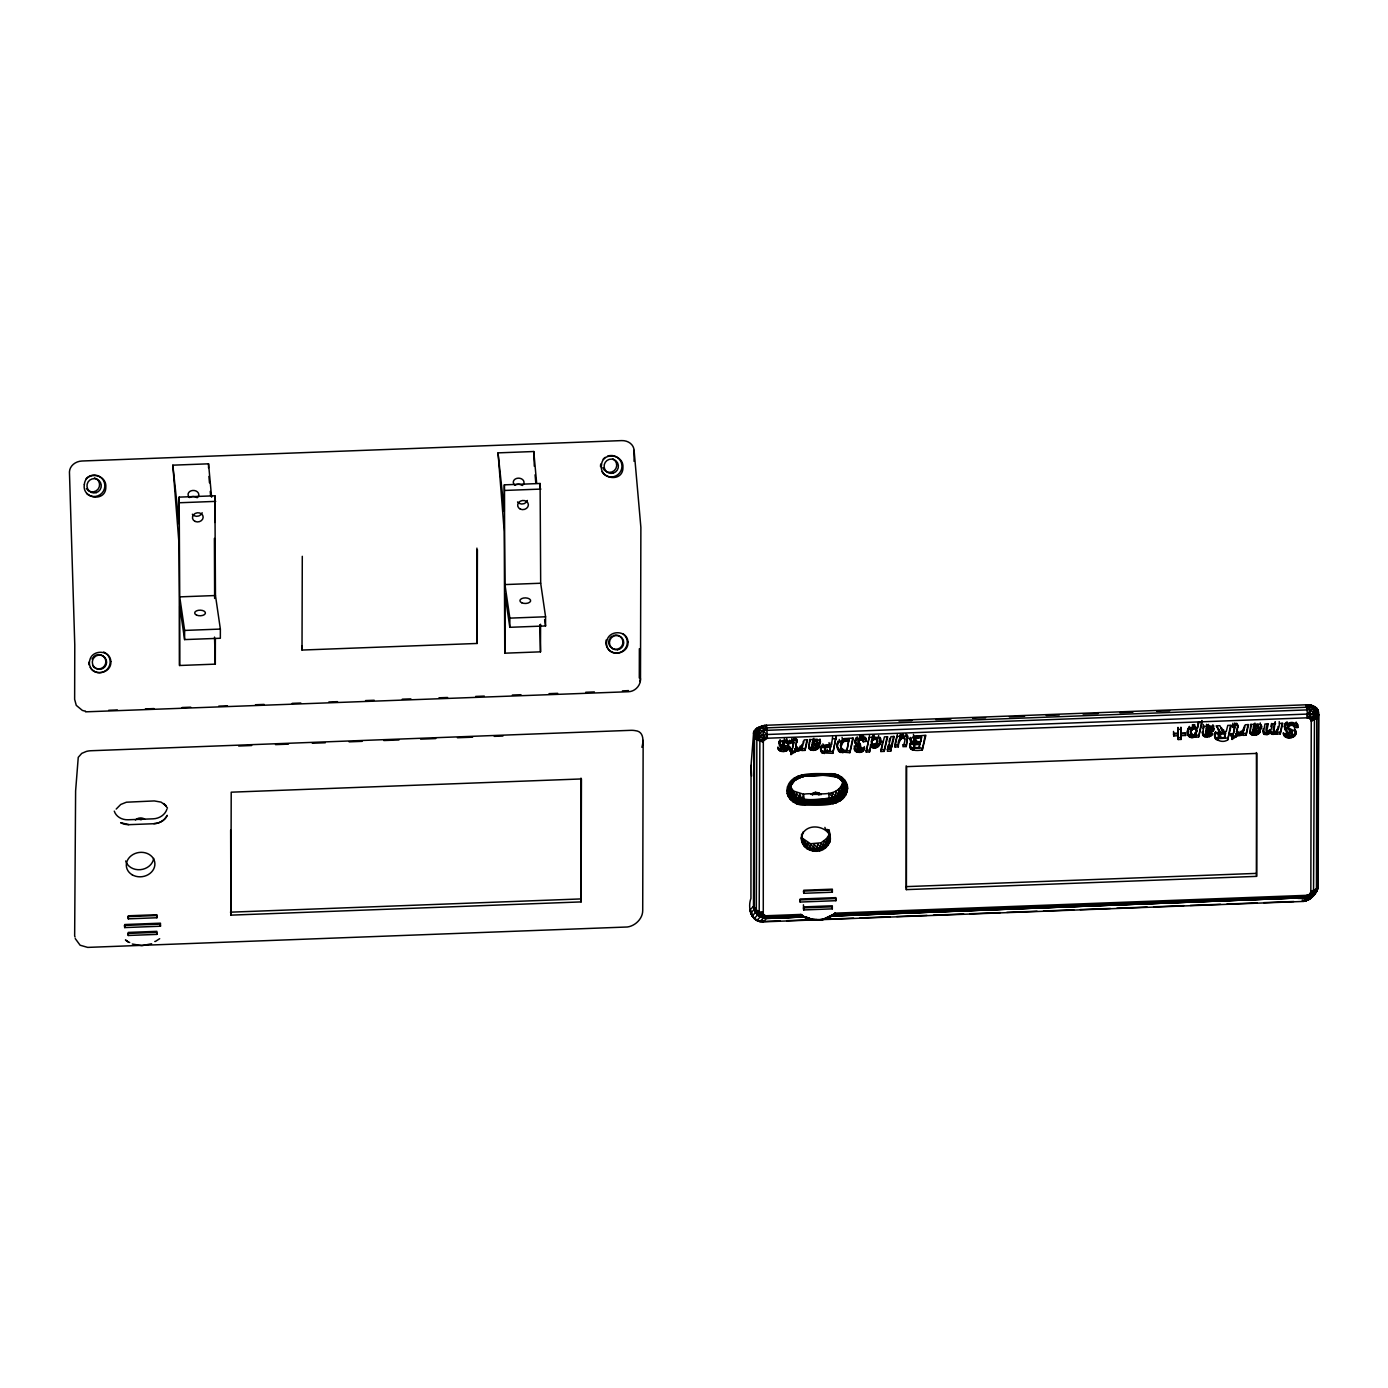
<?xml version="1.0" encoding="UTF-8"?>
<svg xmlns="http://www.w3.org/2000/svg" width="1388" height="1388" viewBox="0 0 1388 1388"><rect width="100%" height="100%" fill="white"/><g stroke="black" fill="none" stroke-linecap="round" stroke-linejoin="round"><path stroke-width="1.5" d="M751.064 765.413L750.925 898.383C747.473 907.7 750.995 922.43 763.157 921.858L1302.794 901.454C1310.55 900.465 1318.166 893.178 1318.166 885.058L1318.6 714.872C1319.728 707.55 1312.18 704.236 1306.143 704.792L764.892 725.317L757.206 727.85L753.684 731.806L751.064 765.413L751.619 776.1M124.729 927.583L124.729 924.529L160.47 923.176L160.47 926.23L124.729 927.583L124.4 925.449L160.141 924.113L160.47 926.23M128.286 935.477L128.286 932.424L156.879 931.331L156.861 934.402L128.286 935.477L127.974 933.43L156.566 932.354L156.861 934.402M128.321 918.839L128.321 915.785L156.913 914.709L156.913 917.763L128.321 918.839L127.991 916.618L156.584 915.542L156.913 917.763M211.601 497.199L208.547 463.818L172.823 465.171L179.035 544.009L179.555 665.494L215.296 664.141L215.366 638.671M179.555 665.494L179.711 606.053L184.604 639.59L220.345 638.254L220.362 629.076L215.47 595.521L214.897 495.794L179.156 497.13L179.087 523.797L172.823 465.171M184.604 639.59L184.621 630.43L179.729 596.875L179.156 497.13M208.547 467.982L208.547 463.818M214.533 637.092L215.296 664.141M214.637 598.454L214.394 538.388M214.828 522.443L214.897 495.794M230.894 915.143L231.206 792.184L581.433 778.946L581.121 901.905L230.894 915.143L230.651 830.197M477.403 549.683L477.16 643.459L302.011 650.052L302.289 556.31M476.917 548.121L477.16 643.459M536.618 482.816L533.773 451.516L498.032 452.87L504.243 531.708L504.764 653.193L540.505 651.84L540.574 624.253M504.764 653.193L504.92 593.752L509.812 627.307L545.553 625.953L545.571 616.775L540.678 583.238L540.106 483.492L504.365 484.846L504.295 511.495L498.032 452.87M509.812 627.307L509.847 618.128L504.954 584.574L504.365 484.846M533.773 451.516L534.311 466.264M539.741 624.791L540.505 651.84M540.106 487.587L540.106 483.492M581.121 901.905L580.982 778.113M634.073 461.354L634.108 450.909A14.401 12.249 -8.3 0 0 634.09 450.371A12.544 10.67 -8.3 0 0 621.633 440.603L81.979 461.007A12.544 10.67 -8.3 0 0 69.469 471.712A14.348 12.214 -8.3 0 0 69.452 472.267L74.779 644.952L74.64 699.361L76.271 705.364L82.291 710.361A11.225 9.543 -8.3 0 0 85.449 711.072M639.295 678.003L639.365 648.699M85.518 711.836L628.417 691.727C635.131 691.571 640.822 685.429 640.493 678.732L640.874 527.336L634.09 450.371M643.147 740.411L642.713 910.597C642.713 918.717 635.114 926.004 627.341 926.993L87.704 947.397L80.122 945.228L75.23 938.566M805.925 916.965L766.697 918.023L759.184 916.115L754.066 909.643L750.682 913.044L754.152 918.526L757.536 915.126L756.321 910.077L756.859 737.236L755.471 729.168L753.944 736.23L753.511 906.416L757.536 915.126L763.279 918.145L805.925 916.965L811.234 919.706L817.237 920.261L827.283 918.301L835.142 913.148L1306.542 895.329L1313.69 893.941L1316.761 891.391L1317.871 888.32M759.184 916.115L759.861 739.873L758.611 727.624L757.206 727.85L754.499 733.038L754.343 910.094L755.454 912.61L762.862 917.138L803.184 916.531L810.87 918.995L804.537 916.861L766.54 918.457L763.157 921.858L762.654 920.383M800.165 902.044L800.182 898.99L835.923 897.637L835.906 900.691L800.165 902.044L799.852 899.927L835.593 898.574L835.906 900.691M803.739 906.885L832.314 905.791L832.314 908.862L803.721 909.938L803.426 904.803M803.773 893.299L803.773 890.246L832.366 889.17L832.349 892.224L803.773 893.299L803.426 891.096L832.019 890.003L832.349 892.224M846.316 782.572L844.772 782.988C837.554 768.05 816.994 776.881 804.624 775.319C798.69 775.614 792.86 778.651 789.668 783.734C786.111 793.207 794.474 804.068 804.624 802.403C816.474 801.292 843.54 806.654 844.65 787.621C843.731 780.299 837.19 774.192 829.59 775.215C832.297 774.365 836.496 778.651 838.421 775.25L843.869 780.247L846.177 791.715L842.395 797.979L839.324 800.408L829.712 803.322L804.693 804.277L792.982 801.83C798.742 796.66 786.614 792.444 790.622 785.834C799.852 767.633 826.762 777.002 842.03 777.367L846.437 785.487L845.57 795.393L842.117 792.236L842.846 780.386L843.921 786.927L847.634 788.28C845.57 808.562 818.382 804.762 804.71 805.144C796.278 805.665 786.927 799.609 786.875 790.587C788.904 770.167 816.335 774.07 830.059 773.689C838.404 773.255 847.617 779.31 847.634 788.28M906.329 889.621L906.642 766.644L1256.869 753.406L1256.556 876.366L906.329 889.621L906.19 765.829M1181.188 735.64L1185.63 735.466L1185.369 733.61L1180.928 733.766L1181.188 739.405L1178.221 739.526L1178.239 735.744L1173.78 735.918L1173.519 731.441M1178.221 739.526L1177.961 733.888L1173.502 734.044L1173.78 735.918M1178.239 733.142L1177.978 727.503L1178.239 733.142L1173.78 733.315M1181.188 739.405L1180.928 733.766M1181.205 733.038L1180.928 727.399L1181.205 733.038L1185.647 732.864L1185.63 735.466M1256.556 876.366L1256.418 752.574M830.232 915.976L1309.405 897.498L1312.371 896.128L833.893 914.571L829.365 916.08L1306.334 897.62L1313.534 895.156L1314.453 720.233L1313.569 707.238L1314.957 706.666L1318.6 714.872L1317.837 887.834L1314.87 894.045L1308.971 899.528L1302.551 901.176L1302.291 899.979M1313.534 895.156L1316.223 891.981L1316.449 888.893L1316.761 708.088L1318.305 716.867L1311.261 721.309L1310.827 891.512L1310.237 896.44L1306.004 900.899C1298.092 902.755 1308.016 899.233 1306.542 895.329M829.729 804.19L829.521 799.818L834.604 798.707L840.156 794.734L843.366 787.655L842.36 783.613C836.218 798.759 815.658 792.01 803.531 794.231L800.668 804.068L796.504 803.739L787.187 793.416C792.617 792.826 788.818 786.493 791.646 783.526C793.363 778.633 815.814 769.143 793.606 781.01C786.233 783.474 788.419 799.662 797.77 800.356C812.605 801.882 848.953 805.699 842.846 780.386L843.401 789.651L847.096 791.923L846.749 788.263M794.422 777.853L794.925 778.373C783.977 786.354 791.16 804.225 804.624 802.403L804.71 805.144M789.824 786.354L792.739 795.845L790.796 798.655L788.124 796.122L791.143 793.103L789.737 785.591L793.433 791.004L803.531 794.231L804.624 802.403C789.46 803.513 784.289 782.294 798.464 776.586L798.135 775.979M796.868 802.975C801.362 795.792 786.493 794.023 789.737 785.591M829.712 803.322C837.224 801.31 845.674 797.007 845.934 788.124L845.448 791.438L841.111 796.625L832.314 800.65L801.067 801.292L794.856 798.759L790.362 794.595C788.141 771.572 808.493 777.87 796.296 778.564C789.772 777.87 790.466 797.961 789.998 787.395L791.143 792.912L791.16 788.523L795.012 798.065L791.143 793.103L795.029 797.718L804.502 800.755L801.084 800.546L792.756 795.619L796.122 797.163L796.382 792.86L801.032 799.956L832.054 799.141L833.008 803.808L835.715 802.16L834.518 798.256L835.888 796.469L840.156 794.734C849.213 787.152 839.983 773.584 829.59 775.215M1314.02 890.437L1316.31 890.766L1310.827 891.512L1316.449 888.893L1318.166 885.058L1317.837 887.834L1313.69 893.941L1310.237 896.44L1307.652 895.156L1306.455 896.7L832.453 915.421C823.83 921.406 809.499 922.222 800.876 914.432L766.905 915.716L766.54 918.457L805.144 916.93L810.87 918.995L805.543 916.948M750.11 909.591L750.787 913.495L755.575 919.689L759.895 921.545L763.279 918.145L763.331 725.542M641.915 747.299C643.737 740.88 643.893 731.355 635.305 730.661A11.208 5.673 -4.4 0 0 630.69 730.331L91.053 750.735A11.208 5.673 -4.4 0 0 86.351 751.429L81.753 753.372L78.249 757.345L75.611 790.952L74.657 935.356A12.544 6.35 -4.4 0 0 75.073 937.021M800.668 804.068L804.693 804.277C797.406 803.791 785.417 796.955 790.188 788.748M829.729 775.389L833.373 775.632L834.309 774.001C850.167 778.234 845.396 801.501 829.59 800.581C841.111 800.72 849.89 785.365 839.15 777.974C819.458 768.813 841.544 777.991 841.197 779.657C838.768 775.996 832.175 775.875 829.903 774.886C831.481 771.763 838.022 777.054 840.764 778.148C848.901 784.81 845.309 798.742 835.42 801.431M812.535 794.162L812.24 794.821M880.304 740.533L880.131 737.41C883.393 742.996 876.123 751.567 870.883 746.449L870.623 744.593C873.833 748.219 879.923 744.922 880.304 740.533L880.582 742.407M1313.013 705.763L1318.201 713.952L1311.261 721.309L1309.283 704.896M1187.399 731.285L1189.447 726.41L1189.707 728.284C1184.207 732.586 1190.314 741.227 1195.71 736.056L1195.45 734.2L1192.639 735.553L1189.204 735.12L1187.399 731.285L1187.955 735.12M1219.948 731.875L1216.114 725.855L1219.861 725.716L1222.36 730.626L1224.875 731.528L1226.298 731.476L1227.773 725.404L1231.277 725.282L1227.686 739.925C1219.792 745.183 1207.82 734.738 1219.948 731.875L1217.189 726.687M790.397 791.195C786.927 780.577 801.084 778.477 804.589 774.643M818.868 745.235L819.128 747.108C817.567 750.561 811.737 751.619 809.187 748.757L809.43 741.955M808.892 747.664L809.915 739.301M1203.084 728.596L1203.57 725.941L1202.841 735.397C1205.391 738.26 1211.221 737.202 1212.782 733.749L1207.439 734.911L1205.756 733.905L1213.043 731.181L1213.615 725.664L1212.765 729.325L1206.398 731.112C1203.552 723.634 1215.524 726.549 1209.26 730.574L1209 728.7M1250.033 731.511L1250.952 724.154L1250.224 733.593C1252.774 736.473 1258.604 735.414 1260.183 731.962L1259.905 730.088M840.503 745.235L842.95 739.856L849.092 738.659L846.958 750.405L841.996 750.023L840.503 745.235L840.92 748.444M840.781 747.108L843.227 741.73L849.352 740.533M1317.767 888.788L1318.166 885.058M864.551 748.444L861.514 748.045C853.429 753.511 864.308 743.343 858.669 743.031C857.42 740.047 863.093 738.312 863.232 741.782L866.407 741.348C865.401 732.985 849.82 740.168 857.246 745.304C848.363 750.11 862.902 756.703 864.551 748.444L864.273 746.571M843.488 789.859L843.835 786.718C845.986 793.051 833.754 796.087 839.966 801.05L842.395 797.979C839.376 791.039 835.229 800.824 829.451 799.228L828.549 793.294L834.518 798.256L838.716 794.699M1283.935 735.449L1283.657 733.593C1286.537 738.243 1297.745 736.022 1295.073 729.672C1299.931 737.549 1284.82 741.487 1283.397 733.679L1286.745 733.419C1297.502 739.422 1290.25 728.041 1284.351 726.531M787.395 786.944L790.414 786.354L796.296 778.373M640.493 678.732L640.163 681.577L640.302 680.432M821.314 752.157L820.551 747.195L822.043 752.869L832.8 753.337L836.114 736.82L832.8 753.337M871.473 741.608C871.421 735.241 879.662 736.959 877.216 742.979C876.47 747.49 870.345 746.05 871.473 741.608L872.462 745.287M871.751 743.465C870.831 738.711 879.159 737.444 877.216 742.979M836.999 745.287L838.057 741.071L837.276 747.143L836.999 745.287L839.445 751.88L849.838 752.678L853.429 738.034L844.095 738.607L838.335 742.944M1196.178 733.055C1199.215 723.53 1186.567 727.26 1191.563 734.877C1195.415 737.219 1197.809 731.042 1196.161 728.127M1196.612 731.077C1195.901 725.785 1189.273 730.418 1191.06 734.131M818.486 794.387L817.064 792.461L817.081 794.11L815.363 792.427L813.68 792.774L814.183 794.37L818.486 794.387L818.677 792.86L813.021 793.294L813.889 792.739M804.624 775.319C795.498 777.731 784.498 785.296 788.887 795.671M843.366 787.655L843.783 786.528C849.022 791.819 821.037 806.654 840.642 795.914L838.126 798.378C844.32 794.665 846.073 785.365 841.267 779.865M793.763 780.594L790.587 786.024M800.824 803.236C814.565 802.316 842.013 807.833 845.24 787.916L842.846 782.312M910.164 738.711L910.389 737.427L910.632 741.504L913.217 743.326L910.164 738.711L910.632 741.504M1262.785 730.522L1263.601 732.274L1265.891 732.847L1270.194 730.834L1270.471 732.691L1267.418 734.53L1263.878 734.131L1263.115 728.631M910.181 745.755L910.511 742.91L909.921 743.881C908.116 751.446 917.451 750.839 922.291 749.954L925.883 735.293L913.72 736.282L910.667 739.284M824.038 747.143L825.218 751.082L829.903 751.047L830.666 744.957L824.455 746.449L825.218 751.082M913.269 744.003L914.258 747.594L919.411 747.629L919.984 742.302L913.564 743.465L914.258 747.594M907.787 736.594L906.208 746.553L902.894 746.675C909.973 731.771 896.232 734.391 898.348 746.848L895.034 746.987L894.757 745.113L896.926 736.282M907.561 735.484L906.208 746.553M815.068 792.6L810.835 794.439M913.859 737.774L915.473 741.695L920.886 741.608L921.545 735.935L914.189 737.202L914.172 740.862L915.473 741.695M1273.802 731.823L1275.277 721.743C1268.91 737.618 1280.742 733.228 1279.216 721.587M795.74 748.618L796.747 739.336L795.74 748.618L797.354 748.566L797.076 746.692M1236.517 731.615L1237.992 725.091L1236.795 733.471L1238.391 733.419L1238.131 731.545L1236.517 731.615L1236.795 733.471M857.749 749.277C855.06 746.744 860.959 741.903 860.681 746.414M1218.074 733.905L1219.688 737.739L1224.789 737.601L1225.483 731.806L1218.456 733.263L1218.386 737.115L1219.688 737.739M904.143 738.537L904.334 736.716M858.669 743.031C855.841 739.683 862.139 735.484 862.954 739.925L866.147 739.474L865.574 737.791L865.852 739.648M816.942 741.14C816.734 737.063 810.401 741.522 812.743 744.471L819.111 742.684L819.961 739.023L819.371 744.541L812.31 746.31C811.026 749.711 818 748.219 815.624 745.13M1256.643 728.769C1262.907 724.762 1250.935 721.847 1253.78 729.325L1259.489 727.954L1261.241 725.091C1264.26 729.932 1252.601 733.593 1253.069 729.29L1256.244 728.769C1259.523 737.254 1250.102 729.446 1254.093 733.072M793.242 742.441L793.294 740.567L791.316 740.533L791.594 742.389L793.815 742.927L792.427 748.757L790.397 748.826L789.876 750.96L791.906 750.873L791.628 749.017L789.616 749.086L789.876 750.96M1233.464 733.593L1234.852 727.78L1232.631 727.243L1232.353 725.369L1233.464 725.265L1234.574 725.907L1233.464 733.593L1231.434 733.679L1230.913 735.796L1232.943 735.727L1232.665 733.87L1230.653 733.94L1230.913 735.796M1275.555 723.599L1272.241 723.738C1272.293 734.373 1262.213 736.091 1267.626 723.634M812.084 747.264L812.032 744.436L815.207 743.916L815.467 745.772M1205.86 734.321L1205.686 731.077L1208.861 730.556L1209.121 732.413M844.546 790.952L845.24 787.916M1318.062 712.183L1310.255 707.307L1310.758 705.139L1316.466 708.886L1318.062 712.183L1318.6 714.872L1316.882 718.706L1306.993 717.822L767.356 738.225L763.226 741.088L756.755 739.873L754.812 738.173L753.458 732.968M788.61 749L788.349 744.853L788.887 747.837C787.916 752.903 777.471 752.99 777.905 747.022L778.72 750.006M789.616 749.086L790.119 746.97L790.397 748.826M794.821 752.452L794.942 748.895L796.573 748.826L796.833 750.682L791.004 754.552L791.628 749.017M796.833 750.682L797.354 748.566M1235.858 737.306L1235.997 733.731L1237.61 733.679L1237.888 735.536L1232.041 739.405L1232.665 733.87M1237.888 735.536L1238.391 733.419M797.111 750.613L798.395 748.253L802.49 746.189L804.294 739.891L807.608 739.769L805.023 750.388L801.917 750.492L802.143 746.571L799.384 748.826L796.851 748.757L797.111 750.613L800.616 750.231L802.42 748.444L802.143 746.571M801.917 750.492L802.42 748.444M849.092 738.659L846.958 750.405M870.883 746.449L869.547 751.949L866.233 752.07L869.027 737.653M866.233 752.07L869.53 735.553M880.686 741.175L878.153 737.132L872.67 738.451L872.67 735.432M880.86 751.515L884.434 736.872L887.747 736.75L884.156 751.394L880.86 751.515L882.629 741.279M887.765 746.796L887.418 751.272L890.732 751.134L891.096 746.675L890.732 751.134M900.378 737.687L900.448 734.391L900.378 737.687L906.156 735.987L908.047 738.468M1198.122 722.471L1197.497 728.006L1193.819 726.445L1189.707 728.284M1197.497 728.006L1198.85 722.489L1202.164 722.367L1201.904 720.511L1198.59 737.028L1195.45 737.149L1195.45 734.2M1198.59 737.028L1202.164 722.367M1243.457 733.298L1242.954 735.345L1246.06 735.224L1248.645 724.623L1245.331 724.744L1243.527 731.042L1239.432 733.09L1238.165 735.466L1242.572 734.321L1243.197 731.424L1240.421 733.679L1237.888 733.61L1238.165 735.466M792.878 743.916L792.427 748.757M791.004 754.552L791.906 750.873M805.023 750.388L806.914 739.683M830.666 744.957L829.903 751.047M820.811 749.052L823.969 745.269L831.533 744.402L832.626 736.959M849.838 752.678L852.648 738.277M869.547 751.949L870.623 744.593M884.156 751.394L886.967 736.976M888.997 741.834L889.847 738.295M888.389 747.23L890.992 736.629L894.306 736.49L891.721 747.108L888.389 747.23L888.129 745.373L891.443 745.235L893.612 736.403M895.034 746.987L897.359 734.512M898.348 746.848C897.932 744.315 901.211 735.137 904.698 738.989M922.291 749.954L925.102 735.536M1227.686 739.925L1230.479 725.508M1232.041 739.405L1232.943 735.727M1246.06 735.224L1247.951 724.519M1270.783 726.687L1271.564 723.478M1279.493 723.46L1282.807 723.339L1280.204 733.94L1277.081 734.061L1277.134 730.903L1273.282 732.569L1270.194 730.834M1277.081 734.061L1276.821 729.377L1275.52 733.992L1272.328 734.356L1270.471 732.691M1280.204 733.94L1282.096 723.235M791.594 742.389L792.114 740.255L793.867 740.047L796.434 740.533L797.215 742.112M812.743 744.471C811.963 739.839 820.759 741.591 815.606 743.916M1195.45 737.149L1195.71 736.056M1206.398 731.112L1208.081 728.353L1211.013 729.099M1232.631 727.243L1232.891 723.252M1253.607 727.086L1256.886 726.184L1258.396 727.312M1253.78 729.325L1254.474 727.399M820.117 793.589L819.788 794.925L818.677 792.86L821.28 794.613M843.956 790.466L844.65 787.621M844.216 787.291L842.238 792.652L843.765 790.275M1210.735 727.243L1210.197 728.214M1258.118 725.456L1256.383 726.913M1316.431 710.535L1313.569 707.238L1306.42 707.255L762.88 728.006L761.804 725.889L756.096 730.088L753.944 736.23L756.755 739.873L763.07 742.042L754.76 735.258L759.34 726.722M1295.351 731.545L1288.168 727.763L1287.925 724.605L1290.979 723.391L1293.807 724.068L1294.345 725.872L1297.659 725.594L1297.537 724.224L1297.936 727.468L1294.605 727.728L1293.807 724.068M1287.925 724.605L1288.168 727.763M1278.018 726.462L1277.845 729.967M829.157 832.852L829.469 842.724L829.157 832.852L828.133 841.44L825.669 847.704C816.317 856.413 797.84 848.224 801.952 834.709C810.332 817.48 842.256 832.21 825.669 847.704L821.054 842.794L810.54 843.765L802.438 838.265L803.253 843.696L804.485 846.68L805.352 846.125C815.849 853.447 836.773 842.308 827.369 829.556L825.513 829.469L824.906 827.387M843.227 793.953L844.199 790.692L840.833 796.226L844.772 791.091M788.61 746.709L787.777 745.859C791.819 739.752 778.633 739.7 783.786 742.788M785.66 748.791L785.382 746.189L779.935 744.367L778.876 741.713L780.195 746.241L785.764 748.41L783.804 749.468L781.253 748.323L778.182 748.895M815.086 792.999L815.953 792.635M826.172 917.832L830.926 915.854L822.303 919.602L810.991 919.463M790.414 786.354L793.346 781.149M1318.6 714.872L1314.002 712.599L1310.706 714.161L1309.127 718.238L1310.688 719.522M1297.936 727.468C1292.905 714.369 1274.705 730.643 1292.523 733.818M813.68 792.774L812.83 794.908L812.154 793.468M787.777 745.859C780.004 746.189 783.248 739.7 787.534 743.899L790.744 743.343C788.939 738.468 778.061 739.526 779.327 745.356M1242.937 731.91L1243.752 727.971L1244.03 729.828M844.719 795.029L843.141 798.499L842.395 797.979M1309.561 894.132L1310.671 892.467L1313.759 891.842L1308.676 894.757L1310.237 896.44M876.956 741.105L876.522 744.436M829.451 799.228L832.054 799.141L832.245 792.739L835.888 796.556L843.349 789.46L840.261 795.168L834.552 798.464M1256.66 732.361L1256.66 729.984M1308.971 899.528L1316.761 891.391M920.261 744.159L914.328 744.888L913.807 747.299M830.944 746.831L825.357 747.716L824.455 750.613M921.823 737.791L915.612 738.26L914.172 740.862M827.075 918.214C845.396 909.799 810.193 925.31 830.944 916.34M814.183 794.37L815.363 792.427L815.624 794.11M1225.76 733.679L1220.173 734.165L1218.386 737.115M1318.27 715.982L1310.706 714.161L1308.103 717.908L1306.143 704.792M1311.486 897.446L1313.36 894.792M752.626 916.757L750.11 909.851L753.511 906.416L759.34 914.9L764.771 915.317L766.818 917.104L801.934 915.785L805.508 917.555L800.876 914.432L805.04 917.607L817.341 920.123M754.638 733.489L764.892 725.317L766.783 727.659L767.356 738.225M756.547 731.702L761.804 725.889M1306.004 900.899L1309.925 898.73L1312.302 894.34M815.415 792.999L817.411 793.173L816.283 792.513M116.193 809.065L120.739 804.467L126.395 802.212L154.294 800.928L161.077 802.125L166.196 805.855L163.697 803.513L167.48 808.007M778.46 748.149L784.428 749.451L788.349 747.143M854.626 750.231L854.366 748.358L858.825 750.526L863.579 748.011L863.856 749.884M841.718 797.319L844.043 794.613M159.689 938.687L155.491 941.394A26.875 20.803 -88.9 0 1 154.779 941.48M1310.012 718.776L1316.622 713.172L1313.811 709.65L759.462 730.609L753.944 736.23L754.239 730.661M842.672 793.346L837.71 797.337L835.888 796.469C823.362 799.575 808.545 801.553 796.122 797.163L793.433 791.004L793.572 795.324L791.143 792.912L789.998 787.395M1288.203 726.479L1291.256 725.265L1294.067 725.924M752.053 916.011L755.454 912.61M754.152 918.526L756.824 920.418L760.225 917.017L766.905 915.716M1314.002 712.599L1310.498 710.5L1306.871 714.091L767.217 734.495L754.846 737.288M840.313 795.272L842.499 793.121M764.337 739.422L756.738 734.339L763.122 731.198L766.783 727.659L766.506 725.195M762.862 917.138L764.771 915.317L763.209 914.033M831.794 916.045L1309.405 897.498M790.796 798.655L790.136 799.245L793.502 801.136M843.921 794.526L838.352 798.811M808.631 745.807L811.199 748.323L815.311 748.167L818.105 746.518L818.365 748.392M1202.841 735.397L1202.286 732.448L1204.853 734.963L1208.965 734.807L1211.759 733.159L1212.019 735.033M1250.224 733.593L1249.946 731.736L1254.301 733.298L1259.142 731.372L1259.402 733.228M793.606 781.01L801.674 776.204L829.903 774.886L837.519 776.274L844.772 782.988M810.193 741.175L809.915 739.683L813.142 739.561L813.385 740.741L816.977 739.179L820.239 740.88M1203.292 724.467L1203.57 726.323L1206.797 726.202L1207.04 727.381L1212.019 725.976L1214.136 728.735M1251.23 726.011L1250.952 724.536L1254.179 724.415L1254.422 725.594L1258.014 724.016L1260.53 724.779L1261.519 726.948M910.771 744.766L913.217 743.326M839.324 800.408L836.183 802.906L835.715 802.16M1316.449 888.893L1317.837 887.834M1276.474 733.471L1277.411 732.777M814.131 792.895L814.739 793.069M900.101 735.831L901.142 735.05L901.558 738.59M834.917 799.922L837.97 798.031L834.726 799.262M790.726 752.695L794.543 750.578M1231.763 737.531L1235.58 735.432M799.956 746.31L800.824 745.859L801.535 749.468M799.228 777.401C811.685 775.181 794.37 776.655 792.513 781.062C782.693 789.893 792.878 805.023 804.676 803.34L800.945 802.438M794.925 778.373L804.641 775.84L821.193 775.233M796.278 778.72L804.537 776.031L827.474 775.163M855.771 744.037L856.969 743.447L857.246 745.304M1314.21 718.915L1311.105 720.372L1310.827 717.908M844.615 779.9L842.048 780.49L839.15 777.974M763.001 915.178L762.793 913.165L759.427 912.801L762.637 912.228L756.425 911.951L763.886 914.761M824.576 918.492L822.373 919.724L827.387 918.041M817.827 793.381L815.745 793.086M911.517 742.077L912.94 741.47M789.13 790.032L786.875 790.587M811.512 919.585L807.001 918.336L812.414 919.741M759.861 739.873L765.222 738.798L763.331 734.842L759.652 733.558M151.622 943.753L141.888 945.662L132.294 944.031M763.279 918.145L803.184 916.531L807.747 918.492M832.314 800.65L829.642 801.449L832.453 801.414M1219.688 730.001L1218.456 730.261L1218.716 732.118M835.888 796.556L835.697 791.368L838.716 794.786L838.664 789.286L841.007 792.513L842.117 792.236M787.256 742.042L790.466 741.487L790.744 743.343M817.584 793.207L816.023 792.721M847.305 785.365L844.39 785.226M1233.151 725.109L1236.43 724.987L1238.27 726.948M801.379 775.042C802.108 778.685 807.261 774.001 801.83 776.673M832.574 802.056L829.694 802.385L832.609 802.195M833.893 914.571L830.787 916.635M801.865 776.482L804.606 776.326M801.848 776.17L804.537 776.031M759.236 728.197L762.88 728.006M801.032 801.674L804.572 801.518L794.856 798.759L789.893 792.045M179.972 502.734L215.713 501.38M505.18 490.432L540.921 489.079M179.729 596.875L215.47 595.521M504.954 584.574L540.678 583.238M184.621 630.43L220.362 629.076M509.847 618.128L545.571 616.775M108.698 710.292L117.338 709.962M145.393 708.904L154.033 708.574M182.088 707.516L190.729 707.186M218.784 706.128L227.424 705.798M255.479 704.74L264.119 704.41M292.174 703.352L300.814 703.039M328.869 701.964L337.51 701.651M365.565 700.576L374.205 700.263M402.26 699.188L410.9 698.875M438.955 697.8L447.595 697.487M475.65 696.429L484.291 696.099M512.346 695.041L520.986 694.711M549.041 693.653L557.681 693.323M585.736 692.265L594.376 691.935M622.431 690.877L626.751 690.704A11.225 9.543 -8.3 0 0 628.417 690.547M238.684 746.015L251.679 745.529M275.501 744.627L288.496 744.141M312.317 743.239L325.312 742.754M349.134 741.851L362.129 741.348M383.799 740.533L398.963 739.96M420.616 739.145L435.78 738.572M457.433 737.757L472.597 737.184M494.267 736.351L502.924 736.039M898.956 721.066L911.968 720.563M935.79 719.661L950.954 719.088M972.606 718.273L985.601 717.787M1009.423 716.885L1024.587 716.312M1046.24 715.497L1059.235 714.994M1083.074 714.091L1098.238 713.519M1119.89 712.703L1132.886 712.218M1156.707 711.315L1169.702 710.83M832.904 738.815L836.391 738.676M869.808 737.427L872.948 737.306M897.637 736.369L900.725 736.247M1178.239 729.377L1181.205 729.255M801.639 748.635L804.745 748.514M894.757 745.113L898.088 744.992M902.616 744.818L905.93 744.697M1195.172 735.276L1198.312 735.154M1242.694 733.489L1245.782 733.367M1276.821 732.187L1279.944 732.083M888.042 748.67L891.356 748.548M1177.944 737.653L1180.91 737.549M832.522 751.463L823.986 751.689L821.037 750.301M849.56 750.821L840.677 750.735L837.259 747.282L837.537 749.138M865.956 750.197L869.27 750.075M880.582 749.641L883.896 749.52M887.14 749.399L890.454 749.277M922.031 748.08L912.437 748.115L909.834 745.876M1227.408 738.069C1223.782 737.809 1213.806 740.741 1214.535 733.87L1214.726 736.612M153.842 823.639A14.331 12.197 -8.3 0 0 167.185 815.329L167.185 815.415A14.331 12.197 -8.3 0 1 153.842 823.726L128.824 824.663L120.669 822.702A14.331 12.197 -8.3 0 0 128.824 824.593M230.443 912.176L580.67 898.938M905.878 886.637L1256.123 873.399M759.895 921.545L780.177 920.938M786.649 920.695L816.873 919.55M823.344 919.307L853.568 918.162M860.039 917.919L890.263 916.774M896.735 916.531L926.958 915.386M933.43 915.143L963.654 913.998M970.125 913.755L1000.349 912.61M1006.82 912.367L1037.044 911.222M1043.516 910.979L1073.739 909.834M1080.211 909.591L1110.435 908.446M1116.906 908.203L1147.13 907.058M1153.601 906.815L1183.825 905.67M1190.314 905.427L1220.52 904.282M1227.009 904.039L1257.216 902.894M1263.705 902.651L1293.911 901.506M801.067 800.165L804.433 800.182L796.122 797.163M1310.706 714.161L1306.871 714.091L1306.993 717.822M1297.832 898.366L1305.657 898.574M1256.938 731.84L1260.183 731.962M815.901 746.987L819.128 747.108M829.521 799.818L832.193 799.956M1205.478 732.049L1207.439 734.911M829.816 775.215L837.138 776.534L844.147 783.023M1273.455 729.585L1274.947 732.361M789.633 789.703C790.154 797.076 797.614 801.449 804.502 800.755M756.824 920.418L762.914 921.58M829.903 774.886L839.775 778.338L843.592 782.919M829.972 774.365C834.639 771.329 846.437 786.476 841.371 780.056M789.98 789.338C786.597 797.597 809.725 803.964 795.029 797.718L801.032 799.956M815.676 792.375L816.717 792.826L815.554 792.617M1223.539 729.637L1223.14 731.303M829.278 798.1L832.019 798.933M797.857 799.262L801.084 800.408M797.684 800.72L791.941 797.51L794.092 800.338M812.778 746.362L811.824 745.408M807.313 918.578L803.184 916.531M836.305 776.395L838.942 777.592M801.934 915.785L804.016 916.757M754.413 909.14L759.167 911.413M829.556 832.852L827.369 829.556L829.903 835.75L829.157 829.746M795.012 797.51L797.84 799.054L799.141 798.43L799.835 793.953L801.639 799.02M855.286 743.343L854.887 740.654L856.969 743.447M797.857 799.627L792.739 795.845L790.223 791.611L792.721 795.966L791.143 793.103M839.41 778.217L832.991 775.302M756.529 919.429L759.01 921.094M795.012 798.065L790.969 793.78M128.616 942.279L125.423 939.971L129.084 942.4A26.875 18.391 85.3 0 0 129.709 942.417M1310.758 705.139L1313.569 707.238M1310.498 710.5L1306.42 707.255L1307.739 704.792L1310.255 707.307M763.122 731.198L767.217 734.495L766.245 738.399L763.331 734.842M756.321 910.077L753.511 906.416L754.343 910.094M840.642 746.588L841.996 750.023M801.553 834.327L802.021 841.926L801.501 837.797L803.27 831.776M750.578 911.76L751.723 912.922L750.11 909.817L752.417 915.507M1286.763 732.465L1287.63 734.981M790.466 741.487L789.72 740.168L789.998 742.042M842.62 789.876L840.937 786.649L841.007 792.513M818.347 794.248L818.538 794.925M790.188 794.769L791.524 797.979M802.438 838.265L806.81 848.727L810.401 847.652L812.9 851.087L817.15 848.155L817.636 843.869L822.876 849.508L826.138 843.904L826.537 838.664L828.254 835.888L829.972 838.283L829.972 835.177L830.267 839.827L829.972 838.283L827.907 845.396L827.352 844.095L829.07 841.319L826.537 838.664L821.054 842.794L820.481 847.357L816.3 851.243L810.54 843.765L810.401 847.652L807.296 842.568L807.382 846.385L809.672 850.237L813.715 848.259L814.062 844.199L819.701 850.705L823.535 845.917L824.073 841.024L827.352 844.095C820.412 853.394 801.952 850.462 801.501 837.797L802.906 842.186L807.382 846.385L804.537 840.694L804.849 844.529L802.819 844.182L801.57 837.12M790.431 790.986L791.108 793.433L790.171 788.558M842.811 782.138L843.574 784.463M830.232 836.912L829.087 832.21M1287.734 725.317L1288.637 728.232M1292.124 731.389L1291.898 734.946M1309.647 897.62L1309.925 898.73M755.298 918.578L755.575 919.689M1263.254 733.367L1264.971 723.998L1268.285 723.877L1266.481 732.135M1203.57 726.323L1203.847 727.815M857.35 746.796L858.634 750.041M842.95 780.75L843.54 784.289M788.904 792.756L788.228 787.031M1190.626 731.233L1191.563 734.877M832.314 908.862L832.002 906.815L803.409 907.891L803.721 909.938M1318.114 711.61L1317.837 709.771L1318.062 711.732M1297.329 724.918L1296.166 722.09L1296.427 723.946M1295.455 730.504L1295.854 733.35M1295.49 732.361L1295.767 734.235M1294.171 724.744L1294.605 727.728M1295.195 733.176L1295.472 735.033M1294.449 728.995L1294.726 730.851M1293.338 723.738L1293.616 725.612M1294.709 733.905L1294.987 735.779M1292.714 723.53L1292.991 725.386M1294.032 734.582L1294.31 736.438M1293.165 735.137L1293.443 737.011M1290.979 723.391L1291.256 725.265M1291.69 730.956L1292.367 734.426M1292.124 735.553L1292.401 737.427M1290.788 730.487L1291.048 732.361M1289.504 723.582L1289.782 725.438M1290.927 735.831L1291.187 737.687M1288.498 724.016L1288.775 725.872M1289.192 729.897L1289.452 731.771M1289.539 735.952L1289.816 737.826M1287.04 721.812L1287.318 723.686M1288.272 733.506L1288.55 735.362M1286.069 722.454L1286.329 724.31M1288.133 735.935L1288.411 737.809M1286.797 729.012L1287.058 730.886M1285.288 723.2L1285.566 725.057M1286.468 731.563L1287.023 734.339M1286.902 735.761L1287.162 737.618M1285.462 728.301L1285.739 730.157M1284.733 723.998L1284.993 725.855M1284.941 727.78L1285.219 729.654M1284.282 725.803L1284.854 729.064M1285.826 735.432L1286.103 737.288M1284.924 734.929L1285.201 736.802M1284.195 734.321L1284.473 736.178M1283.31 732.76L1283.57 734.616M1275.26 732.118L1275.52 733.992M1274.167 730.452L1274.548 734.304M1273.768 730.261L1274.045 732.118M1273.282 732.569L1273.559 734.443M1272.067 732.5L1272.328 734.356M1271.148 732.153L1271.425 734.026M1270.541 731.597L1270.801 733.454M1269.569 729.567L1269.847 731.424M1269.413 731.58L1269.69 733.454M1268.528 730.452L1268.805 732.309M1267.955 730.678L1268.632 734.096M1267.14 732.673L1267.418 734.53M1265.891 732.847L1266.151 734.72M1264.572 732.743L1264.85 734.599M1263.601 732.274L1263.878 734.131M1260.963 726.445L1261.241 728.318M1260.252 722.922L1260.53 724.779M1260.634 727.017L1260.894 728.891M1260.148 727.538L1260.425 729.394M1259.489 727.954L1259.766 729.828M1258.621 728.318L1258.899 730.175M1257.702 724.623L1258.257 727.867M1257.233 724.397L1257.84 728.301M1257.962 732.361L1258.239 734.235M1256.608 724.328L1256.886 726.184M1255.88 724.432L1256.157 726.306M1254.926 723.079L1255.463 726.549M1256.348 733.02L1256.626 734.877M1256.244 732.76L1255.966 730.886L1255.62 733.003M1254.613 725.074L1254.891 726.93M1254.145 723.721L1254.422 725.594M1254.197 725.525L1254.579 729.168M1254.561 731.25L1254.821 733.124M1254.301 733.298L1254.579 735.154M1253.069 729.29L1253.555 732.864M1252.861 730.244L1253.243 732.534M1252.236 733.159L1252.514 735.033M1251.438 732.933L1251.716 734.807M1250.796 732.604L1251.074 734.478M1244.238 726.219L1244.515 728.075M1243.249 729.186L1243.527 731.042M1242.295 732.465L1242.572 734.321M1241.861 730.713L1242.139 732.586M1241.375 733.211L1241.653 735.067M1240.126 731.337L1240.404 733.194M1240.421 733.679L1240.699 735.536M1239.432 733.853L1239.692 735.727M1237.194 723.512L1237.471 725.369M1238.686 733.801L1238.946 735.675M1236.153 723.113L1236.43 724.987M1234.643 723.027L1234.921 724.9M1235.997 733.731L1236.257 735.605M1234.574 725.907L1234.852 727.78M1234.331 725.421L1234.609 727.277M1233.464 725.265L1233.724 727.121M1224.528 735.744L1224.789 737.601M1223.626 731.875L1223.904 733.749M1222.36 730.626L1221.336 727.607L1221.614 729.481M1221.301 732.031L1221.561 733.905M1220.677 735.883L1220.954 737.757M1219.896 732.309L1220.173 734.165M1218.421 728.7L1218.699 730.556M1219.08 732.708L1219.358 734.564M1218.456 733.263L1218.733 735.12M1218.681 735.727L1218.959 737.601M1218.161 738.329L1218.421 740.186M1215.749 731.649L1216.027 733.506M1216.86 738.121L1217.137 739.978M1215.194 732.309L1215.454 734.183M1215.888 737.67L1216.148 739.544M1214.778 733.055L1215.055 734.911M1215.107 736.924L1215.385 738.798M1213.58 728.232L1213.858 730.105M1212.869 724.71L1213.147 726.566M1214.621 735.952L1214.882 737.809M1213.233 728.821L1213.511 730.678M1212.765 729.325L1213.043 731.181M1212.106 729.758L1212.383 731.615M1211.238 730.105L1211.516 731.962M1210.319 726.427L1210.874 729.654M1209.85 726.184L1210.457 730.088M1210.579 734.148L1210.857 736.022M1209.226 726.115L1209.503 727.989M1208.445 724.397L1208.722 726.254M1208.497 726.219L1208.775 728.093M1207.543 724.883L1208.081 728.353M1208.965 734.807L1209.243 736.681M1208.584 732.673L1208.844 734.547M1207.23 726.861L1207.491 728.735M1206.519 724.345L1207.04 727.381M1207.976 732.933L1208.237 734.807M1206.814 727.329L1207.196 730.956M1206.918 735.085L1207.178 736.941M1206.432 733.003L1206.71 734.859M1205.686 731.077L1206.172 734.651M1204.853 734.963L1205.131 736.82M1204.055 734.738L1204.333 736.594M1203.413 734.408L1203.691 736.265M1202.39 731.441L1202.65 733.298M1195.641 727.329L1195.918 729.203M1196.23 730.123L1196.491 731.996M1194.686 724.64L1194.964 726.514M1194.877 726.844L1195.155 728.717M1193.992 726.722L1194.27 728.579M1193.541 724.588L1193.819 726.445M1194.686 732.933L1194.964 734.807M1193.194 726.878L1193.454 728.735M1194.461 734.842L1194.738 736.698M1192.396 724.727L1192.674 726.601M1192.413 727.277L1192.674 729.151M1193.559 735.276L1193.836 737.149M1191.702 727.989L1191.98 729.845M1192.639 735.553L1192.917 737.41M1191.13 729.03L1191.407 730.886M1192.032 733.454L1192.309 735.328M1190.765 730.175L1191.025 732.049M1191.667 735.657L1191.945 737.531M1190.748 735.623L1191.025 737.496M1189.932 735.449L1190.193 737.306M1188.544 727.486L1188.822 729.342M1189.204 735.12L1189.464 736.976M1187.92 728.648L1188.18 730.522M1188.562 734.634L1188.839 736.508M1187.538 729.914L1187.798 731.788M1188.059 734.026L1188.319 735.883M1187.469 732.344L1187.746 734.217M1177.961 733.888L1178.239 735.744M920.608 739.752L920.886 741.608M918.179 736.056L918.457 737.913M919.134 745.772L919.411 747.629M916.41 736.178L916.687 738.034M917.329 742.407L917.607 744.263M916.444 739.908L916.722 741.782M915.334 736.386L915.612 738.26M915.785 742.511L916.063 744.384M914.692 736.733L914.952 738.59M914.189 737.202L914.449 739.075M913.443 734.408L913.72 736.282M914.362 739.526L914.64 741.383M914.744 742.719L915.022 744.575M914.588 745.876L914.865 747.75M914.067 743.031L914.328 744.888M913.564 743.465L913.842 745.339M913.599 748.306L913.859 750.162M911.777 741.088L912.055 742.944M912.437 748.115L912.714 749.988M910.892 740.446L911.17 742.32M911.482 747.785L911.743 749.659M910.719 747.299L910.979 749.156M909.713 745.026L910.441 748.514M906.919 734.634L907.197 736.508M905.896 734.113L906.156 735.987M904.039 736.369L904.299 738.225M903.362 734.131L903.866 738M903.033 736.074L903.31 737.93M902.235 734.495L902.512 736.351M902.165 736.247L902.443 738.121M900.465 737.41L900.743 739.284M899.806 738.433L900.066 740.29M891.443 745.235L891.721 747.108M879.992 741.73L880.27 743.586M878.604 735.588L878.864 737.462M879.471 742.858L879.732 744.714M878.743 743.933L879.003 745.79M877.025 738.537L877.459 741.4M877.841 744.853L878.101 746.727M876.522 737.809L876.8 739.665M875.793 737.358L876.054 739.231M876.8 745.529L877.077 747.403M874.891 737.236L875.169 739.093M876.019 745.061L875.741 743.205L875.446 745.529M874.18 735.449L874.44 737.323M875.637 745.963L875.897 747.82M874.024 737.392L874.284 739.266M874.544 743.933L874.804 745.807M873.295 735.918L873.555 737.774M873.208 737.826L873.486 739.7M874.319 746.137L874.596 747.993M873.85 744.055L874.11 745.911M872.393 736.594L872.67 738.451M872.497 738.52L872.774 740.394M872.965 743.916L873.243 745.772M873.173 746.067L873.434 747.941M871.959 739.492L872.219 741.366M871.595 740.567L871.924 744.489M872.167 745.79L872.427 747.664M871.317 745.304L871.577 747.16M865.921 738.572L866.407 741.348M865.088 737.115L865.349 738.971M863.718 736.126L863.978 737.982M862.868 735.831L863.145 737.687M862.694 738.954L863.232 741.782M861.948 735.657L862.208 737.531M862.26 738.347L862.521 740.203M861.653 738.034L861.931 739.891M860.907 735.64L861.185 737.496M862.659 749.104L862.937 750.96M860.89 737.948L861.15 739.821M861.827 749.694L862.104 751.55M859.554 735.796L859.814 737.67M859.849 738.156L860.126 740.012M860.855 747.126L861.115 748.982M860.074 744.541L860.352 746.414M860.924 750.127L861.185 752.001M858.999 738.676L859.276 740.533M859.831 743.985L858.86 741.765L859.12 743.638M860.612 749.607L860.334 747.75L860.005 749.971M858.443 739.44L858.721 741.313M858.912 744.731L859.189 746.605M859.918 750.405L860.178 752.279M859.051 748.253L859.328 750.11M857.194 736.82L857.472 738.676M858.062 745.2L858.322 747.056M858.825 750.526L859.085 752.4M857.541 745.894L858.096 749.746M856.5 739.526L856.223 737.653L855.91 740.238M857.715 750.509L857.992 752.365M856.049 742.927L856.309 744.783M856.76 750.335L857.038 752.192M854.973 739.873L855.251 741.73M855.39 742.25L856.032 745.894M855.945 750.006L856.223 751.88M855.268 749.555L855.546 751.411M854.262 745.842L854.522 747.716M854.748 748.982L855.008 750.856M847.322 738.728L847.582 740.602M845.656 738.85L845.934 740.706M844.529 739.041L844.806 740.897M843.713 739.37L843.973 741.227M842.95 739.856L843.227 741.73M842.082 737.323L842.36 739.179M841.996 740.828L842.273 742.701M842.516 748.514L842.794 750.388M841.215 742.06L841.492 743.933M842.551 751.029L842.828 752.903M840.677 743.534L840.955 745.408M841.076 747.542L841.354 749.399M839.237 739.405L839.514 741.261M840.677 750.735L840.955 752.608M839.185 750.023L839.445 751.88M837.259 743.048L837.537 744.922M838.005 748.861L838.283 750.735M831.256 742.545L831.533 744.402M829.018 742.615L829.295 744.489M829.59 745.009L829.868 746.865M827.3 745.165L827.56 747.022M827.127 749.277L827.404 751.151M825.912 745.443L826.172 747.299M825.079 745.859L825.357 747.716M824.455 746.449L824.715 748.306M822.893 743.847L823.171 745.703M823.986 751.689L824.264 753.563M822.72 751.463L822.997 753.337M821.47 745.165L821.748 747.039M820.204 740.238L820.481 742.094M821.765 751.012L822.043 752.869M820.915 746.119L821.193 747.993M819.926 741.591L820.204 743.465M819.579 742.181L819.857 744.037M820.412 748.288L820.846 751.238M819.111 742.684L819.371 744.541M818.452 743.118L818.729 744.974M816.977 740.151L817.359 742.459M817.584 743.465L817.862 745.321M816.664 739.787L817.22 743.014M816.179 739.544L816.456 741.4M816.925 747.507L817.185 749.381M815.571 739.474L815.849 741.348M814.843 739.578L815.12 741.452M815.363 745.651L815.624 747.507M813.889 738.243L814.426 741.713M815.311 748.167L815.589 750.023M813.576 740.22L813.836 742.094M813.108 738.884L813.385 740.741M813.16 740.689L813.542 744.315M812.57 742.233L812.848 744.107M813.264 748.444L813.524 750.301M812.032 744.436L812.31 746.31M811.928 745.807L812.518 748.011M811.199 748.323L811.477 750.179M810.401 748.097L810.679 749.954M809.759 747.768L810.019 749.624M808.736 744.801L809.187 748.757M803.201 741.366L803.479 743.222M802.49 746.189L802.212 744.332L801.882 747.056M800.338 748.358L800.616 750.231M799.384 748.826L799.644 750.682M798.378 749L798.655 750.873M796.157 738.659L796.434 740.533M797.649 748.965L797.909 750.821M795.116 738.277L795.393 740.134M793.606 738.173L793.867 740.047M794.942 748.895L795.22 750.752M793.537 741.071L793.815 742.927M793.294 740.567L793.572 742.424M791.837 738.399L792.687 742.285M788.627 745.963L788.887 747.837M786.753 738.642L787.031 740.515M786.77 741.313L787.048 743.187M787.534 748.167L787.794 750.023M786.198 740.845L786.458 742.719M785.435 740.602L785.712 742.476M786.684 748.739L786.944 750.613M784.394 738.537L784.671 740.394M785.382 746.189L785.764 748.41M784.463 740.55L784.723 742.424M785.643 749.173L785.92 751.029M785.035 745.911L785.313 749.121M783.439 740.706L784.047 744.645M784.428 749.451L784.706 751.324M782.641 741.053L782.919 742.927M783.179 745.443L783.439 747.299M782.294 741.4L782.676 744.176M783.023 749.589L783.3 751.446M781.756 747.282L782.034 749.156M781.149 744.905L781.427 746.779M780.247 739.787L780.524 741.643M781.288 746.952L781.565 748.809M779.883 742.25L779.605 740.377L779.414 742.892M780.941 749.485L781.218 751.342M779.935 744.367L780.195 746.241M779.449 748.982L779.709 750.839M544.634 619.655L545.553 625.953M763.452 738.607L763.66 740.203M789.39 792.461L789.72 795.151M1310.237 893.351L1310.376 894.479M535.074 474.817L535.837 483.354M208.911 476.431L209.484 482.833M210.23 491.387L210.612 495.655M301.873 645.923L302.011 650.052M527.371 500.443A5.379 4.58 -8.3 0 1 517.551 501.936M514.653 485.037A5.379 4.181 2.5 0 1 515.069 479.155A5.379 4.181 2.5 0 1 522.651 479.606A5.379 4.181 2.5 0 1 522.235 485.505M514.774 485.262A5.379 4.251 2.7 0 1 521.298 484.985M202.162 512.745A5.379 4.58 -8.3 0 1 192.342 514.219M189.427 497.338A5.379 4.181 2.5 0 1 189.844 491.456A5.379 4.181 2.5 0 1 197.443 491.907A5.379 4.181 2.5 0 1 197.027 497.789M189.549 497.546A5.379 4.251 2.7 0 1 196.072 497.286M140.171 819.649A6.801 5.847 -8.5 0 1 141.628 819.649M114.284 811.13A14.331 12.319 -8.5 0 0 128.078 819.77L153.096 818.833A14.331 12.319 -8.5 0 0 166.924 809.152M153.704 858.391A14.331 12.319 -8.5 0 1 140.414 869.669A14.331 12.319 -8.5 0 1 125.683 860.976M135.382 819.978A6.801 5.847 -8.5 0 1 144.664 819.128M623.143 633.83A10.757 10.705 -49.3 0 1 625.936 647.554A10.757 10.705 -49.3 0 1 612.767 652.395A10.757 10.705 -49.3 0 1 606.105 640.076M94.453 477.888A7.166 7.148 -49.3 0 1 98.149 489.079A7.166 7.148 -49.3 0 1 86.386 488.576M86.056 478.739A10.757 10.722 -58.7 0 1 101.359 477.836A10.757 10.722 -58.7 0 1 101.897 493.174A10.757 10.722 -58.7 0 1 86.559 493.434M607.58 456.149A10.757 10.722 -58.6 0 1 621.078 461.909A10.757 10.722 -58.6 0 1 616.151 475.772A10.757 10.722 -58.6 0 1 602.045 471.764M600.536 466.646A10.757 10.722 -58.6 0 1 600.778 463.956M603.173 459.185A10.757 10.722 -58.6 0 1 605.185 457.398M612.958 458.908A7.166 7.148 -49.3 0 1 614.259 470.619A7.166 7.148 -49.3 0 1 602.86 467.687M93.725 656.611A7.166 7.148 -49.3 0 1 104.187 657.131A7.166 7.148 -49.3 0 1 102.886 667.524A7.166 7.148 -49.3 0 1 92.614 665.546M92.059 659.074A7.166 7.148 -49.3 0 1 92.77 657.756M613.392 635.478A7.166 7.148 -49.3 0 1 622.934 641.429A7.166 7.148 -49.3 0 1 614.815 649.272A7.166 7.148 -49.3 0 1 609.193 639.521M609.887 638.202A7.166 7.148 -49.3 0 1 612.039 636.12M103.684 652.03A10.757 10.705 -49.3 0 1 107.518 668.947A10.757 10.705 -49.3 0 1 90.237 667.42M89.162 664.956A10.757 10.705 -49.3 0 1 88.728 662.302M84.338 484.516C81.788 499.038 106.165 502.404 105.818 486.962C106.824 473.846 85.431 470.688 84.338 484.516M601.472 464.963C598.922 479.485 623.281 482.851 622.934 467.409C623.958 454.292 602.548 451.135 601.472 464.963M110.832 661.556C111.89 673.163 93.36 677.396 89.89 665.98A13.707 11.659 -8.3 0 1 89.821 660.029C92.354 649.116 110.502 649.844 110.832 661.556M627.949 642.002C629.007 653.627 610.477 657.843 607.007 646.426A13.707 11.659 -8.3 0 1 606.938 640.475C609.471 629.562 627.619 630.291 627.949 642.002M835.142 913.148L831.447 916.028L835.142 913.148M520.327 509.118A5.379 4.58 -8.3 0 0 528.377 504.85A5.379 4.58 -8.3 0 0 520.344 501.172A5.379 4.58 -8.3 0 0 520.327 509.118M521.767 602.791A5.379 2.811 0.1 0 0 530.546 601.212A5.379 2.811 0.1 0 0 523.484 598.037A5.379 2.811 0.1 0 0 521.767 602.791M195.118 521.42A5.379 4.58 -8.3 0 0 203.168 517.134A5.379 4.58 -8.3 0 0 195.135 513.473A5.379 4.58 -8.3 0 0 195.118 521.42M196.541 615.092A5.379 2.811 0.1 0 0 205.337 613.496A5.379 2.811 0.1 0 0 198.258 610.321A5.379 2.811 0.1 0 0 196.541 615.092M132.12 874.752A14.331 12.197 -8.3 0 0 154.814 865.366A14.331 12.197 -8.3 0 0 134.896 853.585A14.331 12.197 -8.3 0 0 132.12 874.752M96.223 492.636A7.166 7.148 -58.6 0 0 98.999 480.543A7.166 7.148 -58.6 0 0 87.149 484.204A7.166 7.148 -58.6 0 0 96.223 492.636M613.34 473.082A7.166 7.148 -58.6 0 0 616.133 460.99A7.166 7.148 -58.6 0 0 604.283 464.65A7.166 7.148 -58.6 0 0 613.34 473.082M617.556 649.758A7.166 7.148 -49.3 0 0 622.24 638.254A7.166 7.148 -49.3 0 0 609.974 639.989A7.166 7.148 -49.3 0 0 617.556 649.758M100.439 669.294A7.166 7.148 -49.3 0 0 105.124 657.808A7.166 7.148 -49.3 0 0 92.84 659.526A7.166 7.148 -49.3 0 0 100.439 669.294"/></g></svg>
